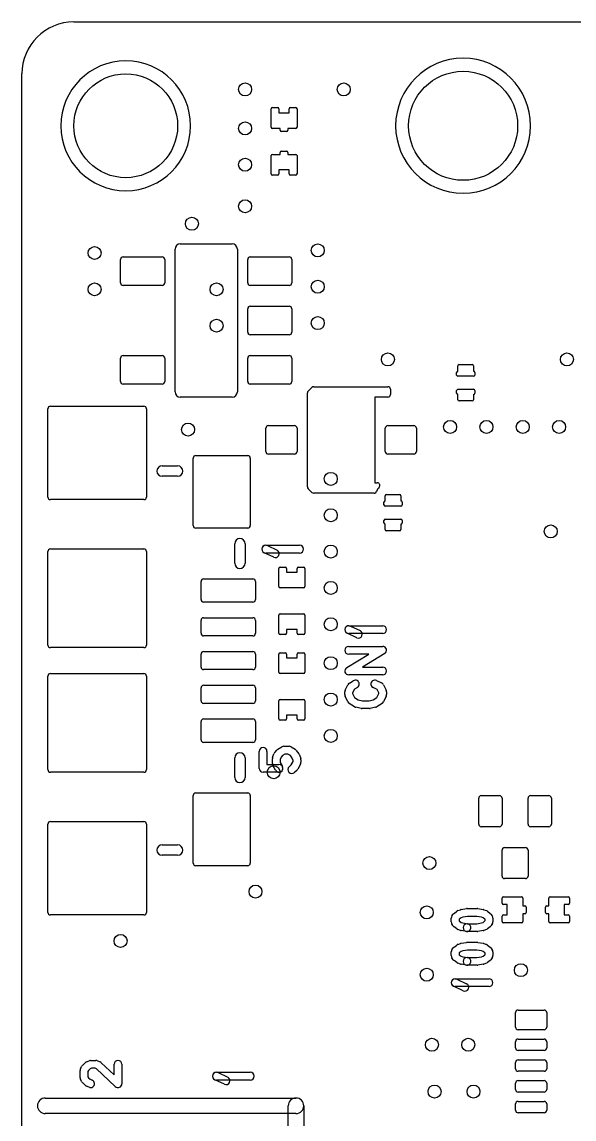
# Model space of a CAD drawing. Extents: x 0 to 45, y 0 to 50.
# Drawn here: x 0 to 10.64, y 28.87 to 50 of the extents above; entities that cross this region are included whole.
import ezdxf

# ---------------------------------------------------------------- set-up
doc = ezdxf.new("R2010")
doc.units = 0
for name, color, linetype in [('HOLE_1-6', 7, 'CONTINUOUS'), ('OUTLINE', 7, 'CONTINUOUS'), ('Resist-A', 7, 'CONTINUOUS'), ('Symbol-A', 7, 'CONTINUOUS')]:
    doc.layers.add(name, color=color, linetype=linetype)

msp = doc.modelspace()

# ---------------------------------------------------------------- linework, layer by layer
at = {"layer": 'HOLE_1-6'}
for centre, radius in [((8.5, 48), 1.05), ((2, 48), 1), ((4.3, 48.7), 0.125), ((6.2, 48.7), 0.125), ((4.3, 47.95), 0.125), ((4.3, 47.25), 0.125), ((4.3, 46.45), 0.125), ((3.275, 46.1125), 0.125), ((1.4, 45.55), 0.125), ((5.7, 45.6), 0.125), ((5.7, 44.9), 0.125), ((1.4, 44.85), 0.125), ((3.75, 44.85), 0.125), ((3.75, 44.15), 0.125), ((5.7, 44.2), 0.125), ((7.05, 43.5), 0.125), ((10.5, 43.5), 0.125), ((3.2, 42.15), 0.125), ((8.25, 42.2), 0.125), ((8.95, 42.2), 0.125), ((9.65, 42.2), 0.125), ((10.35, 42.2), 0.125), ((5.95, 41.2), 0.125), ((5.95, 40.5), 0.125), ((10.1875, 40.1875), 0.125), ((5.95, 39.8), 0.125), ((5.95, 39.1), 0.125), ((5.95, 38.4), 0.125), ((5.95, 37.65), 0.125), ((5.95, 36.95), 0.125), ((5.95, 36.25), 0.125), ((4.85, 35.55), 0.125), ((7.85, 33.8), 0.125), ((4.5, 33.25), 0.125), ((7.8, 32.85), 0.125), ((1.9, 32.3), 0.125), ((7.8, 31.65), 0.125), ((9.6125, 31.7375), 0.125), ((7.9, 30.3), 0.125), ((8.6, 30.3), 0.125), ((7.95, 29.4), 0.125), ((8.7, 29.4), 0.125)]:
    msp.add_circle(centre, radius, dxfattribs=at)
at = {"layer": 'OUTLINE'}
for p, q in [((1, 50), (44, 50)), ((0, 1), (0, 49))]:
    msp.add_line(p, q, dxfattribs=at)
msp.add_arc((1, 49), 1, 90, 180, dxfattribs=at)
at = {"layer": 'Resist-A'}
for p, q in [((4.8, 47.975), (4.8, 48.325)), ((4.825, 48.35), (4.925, 48.35)), ((4.95, 48.325), (4.95, 48.25)), ((4.95, 48.25), (5.15, 48.25)), ((5.15, 48.25), (5.15, 48.325)), ((5.175, 48.35), (5.275, 48.35)), ((5.3, 48.325), (5.3, 47.975)), ((4.975, 47.95), (4.825, 47.95)), ((4.975, 47.9125), (4.975, 47.95)), ((5.1, 47.8875), (5, 47.8875)), ((5.275, 47.95), (5.125, 47.95)), ((5.125, 47.95), (5.125, 47.9125)), ((4.8, 47.075), (4.8, 47.425)), ((4.825, 47.45), (4.975, 47.45)), ((4.975, 47.45), (4.975, 47.4875)), ((5, 47.5125), (5.1, 47.5125)), ((5.125, 47.4875), (5.125, 47.45)), ((5.125, 47.45), (5.275, 47.45)), ((5.3, 47.425), (5.3, 47.075)), ((5.15, 47.15), (4.95, 47.15)), ((4.95, 47.15), (4.95, 47.075)), ((5.15, 47.075), (5.15, 47.15)), ((4.925, 47.05), (4.825, 47.05)), ((5.275, 47.05), (5.175, 47.05)), ((1.95, 45.475), (2.7, 45.475)), ((4.4, 45.475), (5.15, 45.475)), ((1.9, 44.975), (1.9, 45.425)), ((2.75, 45.425), (2.75, 44.975)), ((4.35, 44.975), (4.35, 45.425)), ((5.2, 45.425), (5.2, 44.975)), ((2.7, 44.925), (1.95, 44.925)), ((5.15, 44.925), (4.4, 44.925)), ((4.35, 44.025), (4.35, 44.475)), ((4.4, 44.525), (5.15, 44.525)), ((5.2, 44.475), (5.2, 44.025)), ((5.15, 43.975), (4.4, 43.975)), ((1.95, 43.575), (2.7, 43.575)), ((4.4, 43.575), (5.15, 43.575)), ((1.9, 43.075), (1.9, 43.525)), ((2.75, 43.525), (2.75, 43.075)), ((4.35, 43.075), (4.35, 43.525)), ((5.2, 43.525), (5.2, 43.075)), ((8.4, 43.275), (8.4, 43.375)), ((8.425, 43.4), (8.675, 43.4)), ((8.7, 43.375), (8.7, 43.275)), ((8.375, 43.2), (8.375, 43.25)), ((8.7, 43.175), (8.4, 43.175)), ((8.725, 43.25), (8.725, 43.2)), ((2.7, 43.025), (1.95, 43.025)), ((5.15, 43.025), (4.4, 43.025)), ((8.375, 42.85), (8.375, 42.9)), ((8.4, 42.925), (8.7, 42.925)), ((8.725, 42.9), (8.725, 42.85)), ((8.4, 42.725), (8.4, 42.825)), ((8.675, 42.7), (8.425, 42.7)), ((8.7, 42.825), (8.7, 42.725)), ((0.5, 40.85), (0.5, 42.55)), ((0.55, 42.6), (2.35, 42.6)), ((2.4, 42.55), (2.4, 40.85)), ((4.7, 41.725), (4.7, 42.175)), ((4.75, 42.225), (5.25, 42.225)), ((5.3, 42.175), (5.3, 41.725)), ((7, 41.725), (7, 42.175)), ((7.05, 42.225), (7.55, 42.225)), ((7.6, 42.175), (7.6, 41.725)), ((3.35, 41.65), (4.35, 41.65)), ((5.25, 41.675), (4.75, 41.675)), ((7.55, 41.675), (7.05, 41.675)), ((3.3, 40.3), (3.3, 41.6)), ((4.4, 41.6), (4.4, 40.3)), ((2.35, 40.8), (0.55, 40.8)), ((7, 40.775), (7, 40.875)), ((7.025, 40.9), (7.275, 40.9)), ((7.3, 40.875), (7.3, 40.775)), ((6.975, 40.7), (6.975, 40.75)), ((7.3, 40.675), (7, 40.675)), ((7.325, 40.75), (7.325, 40.7)), ((6.975, 40.35), (6.975, 40.4)), ((7, 40.425), (7.3, 40.425)), ((7.325, 40.4), (7.325, 40.35)), ((4.35, 40.25), (3.35, 40.25)), ((7, 40.225), (7, 40.325)), ((7.275, 40.2), (7.025, 40.2)), ((7.3, 40.325), (7.3, 40.225)), ((0.5, 38), (0.5, 39.8)), ((0.55, 39.85), (2.35, 39.85)), ((2.4, 39.8), (2.4, 38)), ((4.95, 39.125), (4.95, 39.475)), ((4.975, 39.5), (5.075, 39.5)), ((5.1, 39.475), (5.1, 39.4)), ((5.1, 39.4), (5.3, 39.4)), ((5.3, 39.4), (5.3, 39.475)), ((5.325, 39.5), (5.425, 39.5)), ((5.45, 39.475), (5.45, 39.125)), ((3.45, 38.875), (3.45, 39.225)), ((3.5, 39.275), (4.45, 39.275)), ((4.5, 39.225), (4.5, 38.875)), ((5.425, 39.1), (4.975, 39.1)), ((4.45, 38.825), (3.5, 38.825)), ((3.45, 38.225), (3.45, 38.475)), ((3.5, 38.525), (4.45, 38.525)), ((4.5, 38.475), (4.5, 38.225)), ((4.95, 38.225), (4.95, 38.575)), ((4.975, 38.6), (5.425, 38.6)), ((5.45, 38.575), (5.45, 38.225)), ((5.3, 38.3), (5.1, 38.3)), ((5.1, 38.3), (5.1, 38.225)), ((5.3, 38.225), (5.3, 38.3)), ((4.45, 38.175), (3.5, 38.175)), ((5.075, 38.2), (4.975, 38.2)), ((5.425, 38.2), (5.325, 38.2)), ((2.35, 37.95), (0.55, 37.95)), ((3.45, 37.575), (3.45, 37.825)), ((3.5, 37.875), (4.45, 37.875)), ((4.5, 37.825), (4.5, 37.575)), ((4.95, 37.475), (4.95, 37.825)), ((4.975, 37.85), (5.075, 37.85)), ((5.1, 37.825), (5.1, 37.75)), ((5.3, 37.75), (5.3, 37.825)), ((5.325, 37.85), (5.425, 37.85)), ((5.45, 37.825), (5.45, 37.475)), ((5.1, 37.75), (5.3, 37.75)), ((0.55, 37.45), (2.35, 37.45)), ((4.45, 37.525), (3.5, 37.525)), ((5.425, 37.45), (4.975, 37.45)), ((0.5, 35.6), (0.5, 37.4)), ((2.4, 37.4), (2.4, 35.6)), ((3.5, 37.225), (4.45, 37.225)), ((3.45, 36.925), (3.45, 37.175)), ((4.5, 37.175), (4.5, 36.925)), ((4.45, 36.875), (3.5, 36.875)), ((4.95, 36.575), (4.95, 36.925)), ((4.975, 36.95), (5.425, 36.95)), ((5.45, 36.925), (5.45, 36.575)), ((3.5, 36.575), (4.45, 36.575)), ((5.3, 36.65), (5.1, 36.65)), ((5.1, 36.65), (5.1, 36.575)), ((5.3, 36.575), (5.3, 36.65)), ((3.45, 36.175), (3.45, 36.525)), ((4.5, 36.525), (4.5, 36.175)), ((5.075, 36.55), (4.975, 36.55)), ((5.425, 36.55), (5.325, 36.55)), ((4.45, 36.125), (3.5, 36.125)), ((2.35, 35.55), (0.55, 35.55)), ((3.3, 33.8), (3.3, 35.1)), ((3.35, 35.15), (4.35, 35.15)), ((4.4, 35.1), (4.4, 33.8)), ((8.85, 35.1), (9.2, 35.1)), ((9.8, 35.1), (10.15, 35.1)), ((8.8, 34.55), (8.8, 35.05)), ((9.25, 35.05), (9.25, 34.55)), ((9.75, 34.55), (9.75, 35.05)), ((10.2, 35.05), (10.2, 34.55)), ((0.5, 32.85), (0.5, 34.55)), ((0.55, 34.6), (2.35, 34.6)), ((2.4, 34.55), (2.4, 32.85)), ((9.2, 34.5), (8.85, 34.5)), ((10.15, 34.5), (9.8, 34.5)), ((9.25, 33.55), (9.25, 34.05)), ((9.3, 34.1), (9.7, 34.1)), ((9.75, 34.05), (9.75, 33.55)), ((4.35, 33.75), (3.35, 33.75)), ((9.7, 33.5), (9.3, 33.5)), ((9.25, 33.025), (9.25, 33.125)), ((9.275, 33.15), (9.625, 33.15)), ((9.35, 33), (9.275, 33)), ((9.35, 32.8), (9.35, 33)), ((9.65, 33.125), (9.65, 32.975)), ((9.65, 32.975), (9.6875, 32.975)), ((10.1125, 32.975), (10.15, 32.975)), ((10.15, 32.975), (10.15, 33.125)), ((10.175, 33.15), (10.525, 33.15)), ((10.525, 33), (10.45, 33)), ((10.45, 33), (10.45, 32.8)), ((10.55, 33.125), (10.55, 33.025)), ((2.35, 32.8), (0.55, 32.8)), ((9.25, 32.675), (9.25, 32.775)), ((9.275, 32.8), (9.35, 32.8)), ((9.6875, 32.825), (9.65, 32.825)), ((9.65, 32.825), (9.65, 32.675)), ((9.7125, 32.95), (9.7125, 32.85)), ((10.0875, 32.85), (10.0875, 32.95)), ((10.15, 32.825), (10.1125, 32.825)), ((10.15, 32.675), (10.15, 32.825)), ((10.45, 32.8), (10.525, 32.8)), ((10.55, 32.775), (10.55, 32.675)), ((9.625, 32.65), (9.275, 32.65)), ((10.525, 32.65), (10.175, 32.65)), ((9.51, 30.64), (9.51, 30.92)), ((9.56, 30.97), (10.06, 30.97)), ((10.11, 30.92), (10.11, 30.64)), ((10.06, 30.59), (9.56, 30.59)), ((9.51, 30.24), (9.51, 30.36)), ((9.56, 30.41), (10.06, 30.41)), ((10.11, 30.36), (10.11, 30.24)), ((10.06, 30.19), (9.56, 30.19)), ((9.56, 30.01), (10.06, 30.01)), ((9.51, 29.84), (9.51, 29.96)), ((10.11, 29.96), (10.11, 29.84)), ((10.06, 29.79), (9.56, 29.79)), ((9.56, 29.61), (10.06, 29.61)), ((9.51, 29.44), (9.51, 29.56)), ((10.06, 29.39), (9.56, 29.39)), ((10.11, 29.56), (10.11, 29.44)), ((9.51, 29.04), (9.51, 29.16)), ((9.56, 29.21), (10.06, 29.21)), ((10.11, 29.16), (10.11, 29.04)), ((10.06, 28.99), (9.56, 28.99))]:
    msp.add_line(p, q, dxfattribs=at)
for centre, radius, start, end in [((2, 48), 1.25, 90, -90), ((2, 48), 1.25, -90, 90), ((8.5, 48), 1.3, 90, -90), ((8.5, 48), 1.3, -90, 90), ((4.825, 48.325), 0.025, 90, 180), ((4.925, 48.325), 0.025, 0, 90), ((5.175, 48.325), 0.025, 90, 180), ((5.275, 48.325), 0.025, 0, 90), ((4.825, 47.975), 0.025, 180, -90), ((5.275, 47.975), 0.025, -90, 0), ((5, 47.9125), 0.025, 180, -90), ((5.1, 47.9125), 0.025, -90, 0), ((4.825, 47.425), 0.025, 90, 180), ((5, 47.4875), 0.025, 90, 180), ((5.1, 47.4875), 0.025, 0, 90), ((5.275, 47.425), 0.025, 0, 90), ((4.825, 47.075), 0.025, 180, -90), ((4.925, 47.075), 0.025, -90, 0), ((5.175, 47.075), 0.025, 180, -90), ((5.275, 47.075), 0.025, -90, 0), ((1.95, 45.425), 0.05, 90, 180), ((2.7, 45.425), 0.05, 0, 90), ((4.4, 45.425), 0.05, 90, 180), ((5.15, 45.425), 0.05, 0, 90), ((1.95, 44.975), 0.05, 180, -90), ((2.7, 44.975), 0.05, -90, 0), ((4.4, 44.975), 0.05, 180, -90), ((5.15, 44.975), 0.05, -90, 0), ((4.4, 44.475), 0.05, 90, 180), ((5.15, 44.475), 0.05, 0, 90), ((4.4, 44.025), 0.05, 180, -90), ((5.15, 44.025), 0.05, -90, 0), ((1.95, 43.525), 0.05, 90, 180), ((2.7, 43.525), 0.05, 0, 90), ((4.4, 43.525), 0.05, 90, 180), ((5.15, 43.525), 0.05, 0, 90), ((8.425, 43.375), 0.025, 90, 180), ((8.675, 43.375), 0.025, 0, 90), ((8.4, 43.25), 0.025, 90, 180), ((8.4, 43.2), 0.025, 180, -90), ((8.7, 43.25), 0.025, 0, 90), ((8.7, 43.2), 0.025, -90, 0), ((1.95, 43.075), 0.05, 180, -90), ((2.7, 43.075), 0.05, -90, 0), ((4.4, 43.075), 0.05, 180, -90), ((5.15, 43.075), 0.05, -90, 0), ((8.4, 42.9), 0.025, 90, 180), ((8.7, 42.9), 0.025, 0, 90), ((8.4, 42.85), 0.025, 180, -90), ((8.425, 42.725), 0.025, 180, -90), ((8.675, 42.725), 0.025, -90, 0), ((8.7, 42.85), 0.025, -90, 0), ((0.55, 42.55), 0.05, 90, 180), ((2.35, 42.55), 0.05, 0, 90), ((4.75, 42.175), 0.05, 90, 180), ((5.25, 42.175), 0.05, 0, 90), ((7.05, 42.175), 0.05, 90, 180), ((7.55, 42.175), 0.05, 0, 90), ((3.35, 41.6), 0.05, 90, 180), ((4.35, 41.6), 0.05, 0, 90), ((4.75, 41.725), 0.05, 180, -90), ((5.25, 41.725), 0.05, -90, 0), ((7.05, 41.725), 0.05, 180, -90), ((7.55, 41.725), 0.05, -90, 0), ((0.55, 40.85), 0.05, 180, -90), ((2.35, 40.85), 0.05, -90, 0), ((7.025, 40.875), 0.025, 90, 180), ((7.275, 40.875), 0.025, 0, 90), ((7, 40.75), 0.025, 90, 180), ((7, 40.7), 0.025, 180, -90), ((7.3, 40.75), 0.025, 0, 90), ((7.3, 40.7), 0.025, -90, 0), ((7, 40.4), 0.025, 90, 180), ((7.3, 40.4), 0.025, 0, 90), ((3.35, 40.3), 0.05, 180, -90), ((4.35, 40.3), 0.05, -90, 0), ((7, 40.35), 0.025, 180, -90), ((7.025, 40.225), 0.025, 180, -90), ((7.275, 40.225), 0.025, -90, 0), ((7.3, 40.35), 0.025, -90, 0), ((0.55, 39.8), 0.05, 90, 180), ((2.35, 39.8), 0.05, 0, 90), ((4.975, 39.475), 0.025, 90, 180), ((5.075, 39.475), 0.025, 0, 90), ((5.325, 39.475), 0.025, 90, 180), ((5.425, 39.475), 0.025, 0, 90), ((3.5, 39.225), 0.05, 90, 180), ((4.45, 39.225), 0.05, 0, 90), ((4.975, 39.125), 0.025, 180, -90), ((5.425, 39.125), 0.025, -90, 0), ((3.5, 38.875), 0.05, 180, -90), ((4.45, 38.875), 0.05, -90, 0), ((3.5, 38.475), 0.05, 90, 180), ((4.45, 38.475), 0.05, 0, 90), ((4.975, 38.575), 0.025, 90, 180), ((5.425, 38.575), 0.025, 0, 90), ((3.5, 38.225), 0.05, 180, -90), ((4.45, 38.225), 0.05, -90, 0), ((4.975, 38.225), 0.025, 180, -90), ((5.075, 38.225), 0.025, -90, 0), ((5.325, 38.225), 0.025, 180, -90), ((5.425, 38.225), 0.025, -90, 0), ((0.55, 38), 0.05, 180, -90), ((2.35, 38), 0.05, -90, 0), ((3.5, 37.825), 0.05, 90, 180), ((4.45, 37.825), 0.05, 0, 90), ((4.975, 37.825), 0.025, 90, 180), ((5.075, 37.825), 0.025, 0, 90), ((5.325, 37.825), 0.025, 90, 180), ((5.425, 37.825), 0.025, 0, 90), ((0.55, 37.4), 0.05, 90, 180), ((2.35, 37.4), 0.05, 0, 90), ((3.5, 37.575), 0.05, 180, -90), ((4.45, 37.575), 0.05, -90, 0), ((4.975, 37.475), 0.025, 180, -90), ((5.425, 37.475), 0.025, -90, 0), ((3.5, 37.175), 0.05, 90, 180), ((4.45, 37.175), 0.05, 0, 90), ((3.5, 36.925), 0.05, 180, -90), ((4.45, 36.925), 0.05, -90, 0), ((4.975, 36.925), 0.025, 90, 180), ((5.425, 36.925), 0.025, 0, 90), ((3.5, 36.525), 0.05, 90, 180), ((4.45, 36.525), 0.05, 0, 90), ((4.975, 36.575), 0.025, 180, -90), ((5.075, 36.575), 0.025, -90, 0), ((5.325, 36.575), 0.025, 180, -90), ((5.425, 36.575), 0.025, -90, 0), ((3.5, 36.175), 0.05, 180, -90), ((4.45, 36.175), 0.05, -90, 0), ((0.55, 35.6), 0.05, 180, -90), ((2.35, 35.6), 0.05, -90, 0), ((3.35, 35.1), 0.05, 90, 180), ((4.35, 35.1), 0.05, 0, 90), ((8.85, 35.05), 0.05, 90, 180), ((9.2, 35.05), 0.05, 0, 90), ((9.8, 35.05), 0.05, 90, 180), ((10.15, 35.05), 0.05, 0, 90), ((0.55, 34.55), 0.05, 90, 180), ((2.35, 34.55), 0.05, 0, 90), ((8.85, 34.55), 0.05, 180, -90), ((9.2, 34.55), 0.05, -90, 0), ((9.8, 34.55), 0.05, 180, -90), ((10.15, 34.55), 0.05, -90, 0), ((9.3, 34.05), 0.05, 90, 180), ((9.7, 34.05), 0.05, 0, 90), ((3.35, 33.8), 0.05, 180, -90), ((4.35, 33.8), 0.05, -90, 0), ((9.3, 33.55), 0.05, 180, -90), ((9.7, 33.55), 0.05, -90, 0), ((9.275, 33.125), 0.025, 90, 180), ((9.275, 33.025), 0.025, 180, -90), ((9.625, 33.125), 0.025, 0, 90), ((9.6875, 32.95), 0.025, 0, 90), ((10.1125, 32.95), 0.025, 90, 180), ((10.175, 33.125), 0.025, 90, 180), ((10.525, 33.125), 0.025, 0, 90), ((10.525, 33.025), 0.025, -90, 0), ((0.55, 32.85), 0.05, 180, -90), ((2.35, 32.85), 0.05, -90, 0), ((9.275, 32.775), 0.025, 90, 180), ((9.6875, 32.85), 0.025, -90, 0), ((10.1125, 32.85), 0.025, 180, -90), ((10.525, 32.775), 0.025, 0, 90), ((9.275, 32.675), 0.025, 180, -90), ((9.625, 32.675), 0.025, -90, 0), ((10.175, 32.675), 0.025, 180, -90), ((10.525, 32.675), 0.025, -90, 0), ((9.56, 30.92), 0.05, 90, 180), ((10.06, 30.92), 0.05, 0, 90), ((9.56, 30.64), 0.05, 180, -90), ((10.06, 30.64), 0.05, -90, 0), ((9.56, 30.36), 0.05, 90, 180), ((9.56, 30.24), 0.05, 180, -90), ((10.06, 30.36), 0.05, 0, 90), ((10.06, 30.24), 0.05, -90, 0), ((9.56, 29.96), 0.05, 90, 180), ((10.06, 29.96), 0.05, 0, 90), ((9.56, 29.84), 0.05, 180, -90), ((10.06, 29.84), 0.05, -90, 0), ((9.56, 29.56), 0.05, 90, 180), ((10.06, 29.56), 0.05, 0, 90), ((9.56, 29.44), 0.05, 180, -90), ((10.06, 29.44), 0.05, -90, 0), ((9.56, 29.16), 0.05, 90, 180), ((10.06, 29.16), 0.05, 0, 90), ((9.56, 29.04), 0.05, 180, -90), ((10.06, 29.04), 0.05, -90, 0)]:
    msp.add_arc(centre, radius, start, end, dxfattribs=at)
at = {"layer": 'Symbol-A'}
for p, q in [((3.05, 45.725), (4.05, 45.725)), ((2.95, 42.875), (2.95, 45.625)), ((4.15, 45.625), (4.15, 42.875)), ((5.51464, 42.88964), (5.58536, 42.96036)), ((5.62072, 42.975), (7.05, 42.975)), ((7.1, 42.925), (7.1, 42.825)), ((4.05, 42.775), (3.05, 42.775)), ((5.5, 41.04572), (5.5, 42.85428)), ((7.05, 42.775), (6.8, 42.775)), ((6.8, 42.775), (6.8, 41.125)), ((2.7, 41.45), (3, 41.45)), ((3, 41.25), (2.7, 41.25)), ((5.58536, 40.93964), (5.51464, 41.01036)), ((6.8, 41.125), (6.84645, 41.125)), ((6.78649, 40.925), (5.62072, 40.925)), ((4.1, 39.575), (4.1, 39.95)), ((4.3, 39.95), (4.3, 39.575)), ((4.85116, 39.69054), (4.66437, 39.7782)), ((4.69623, 39.9211), (5.35, 39.9211)), ((5.35, 39.7711), (4.69623, 39.7711)), ((4.72809, 39.914), (4.91488, 39.82634)), ((6.29623, 38.3711), (6.95, 38.3711)), ((6.32809, 38.364), (6.51488, 38.27634)), ((6.45116, 38.14054), (6.26437, 38.2282)), ((6.95, 38.2211), (6.29623, 38.2211)), ((6.29623, 37.9724), (6.95, 37.9724)), ((6.98896, 37.83331), (6.564, 37.575)), ((6.25727, 37.56409), (6.68223, 37.8224)), ((6.68223, 37.8224), (6.29623, 37.8224)), ((6.95, 37.425), (6.29623, 37.425)), ((6.564, 37.575), (6.95, 37.575)), ((6.22873, 37.12814), (6.27967, 37.23334)), ((6.30803, 37.26463), (6.38444, 37.31138)), ((6.82845, 37.31557), (6.93034, 37.26882)), ((6.96656, 37.23334), (7.0175, 37.12814)), ((6.22123, 37.0487), (6.22123, 37.09545)), ((6.279, 36.90639), (6.22806, 37.01743)), ((6.40508, 37.14816), (6.37123, 37.07825)), ((6.37123, 37.07825), (6.37123, 37.06508)), ((6.37123, 37.06508), (6.40604, 36.9892)), ((6.46272, 37.18342), (6.40508, 37.14816)), ((6.40604, 36.9892), (6.47828, 36.94362)), ((6.8433, 37.14372), (6.76589, 37.17923)), ((6.76795, 36.94362), (6.84019, 36.9892)), ((6.84019, 36.9892), (6.875, 37.06508)), ((6.875, 37.07825), (6.8433, 37.14372)), ((6.875, 37.06508), (6.875, 37.07825)), ((7.01817, 37.01743), (6.96723, 36.90639)), ((7.025, 37.09545), (7.025, 37.0487)), ((6.40904, 36.80995), (6.30715, 36.87423)), ((6.53416, 36.7769), (6.43228, 36.80028)), ((6.47828, 36.94362), (6.55944, 36.925)), ((6.69528, 36.775), (6.55094, 36.775)), ((6.55944, 36.925), (6.68679, 36.925)), ((6.68679, 36.925), (6.76795, 36.94362)), ((6.81394, 36.80028), (6.71205, 36.7769)), ((6.93908, 36.87423), (6.83719, 36.80995)), ((4.57123, 35.62338), (4.57123, 35.95065)), ((4.72123, 35.95065), (4.72123, 35.69838)), ((4.87089, 35.93094), (4.91334, 35.97769)), ((4.92972, 35.99124), (5.00613, 36.038)), ((5.04528, 36.04903), (5.14717, 36.04903)), ((5.18632, 36.038), (5.26273, 35.99124)), ((5.28426, 35.97135), (5.33521, 35.90122)), ((4.1, 35.45), (4.1, 35.825)), ((4.3, 35.825), (4.3, 35.45)), ((4.82594, 35.71688), (4.82594, 35.81039)), ((4.83045, 35.836), (4.85593, 35.90613)), ((4.99187, 35.84103), (4.97594, 35.79719)), ((4.97594, 35.79719), (4.97594, 35.73599)), ((4.97594, 35.73599), (5.01775, 35.65927)), ((5.01718, 35.8689), (4.99187, 35.84103)), ((5.06641, 35.89903), (5.01718, 35.8689)), ((5.12604, 35.89903), (5.06641, 35.89903)), ((5.17169, 35.8711), (5.12604, 35.89903)), ((5.20764, 35.82161), (5.17169, 35.8711)), ((5.18916, 35.69358), (5.225, 35.75936)), ((5.225, 35.77381), (5.20764, 35.82161)), ((5.225, 35.75936), (5.225, 35.77381)), ((5.34502, 35.88274), (5.37049, 35.81261)), ((5.375, 35.78701), (5.375, 35.74026)), ((4.95189, 35.54838), (4.64623, 35.54838)), ((4.72123, 35.69838), (4.95189, 35.69838)), ((4.88603, 35.58749), (4.83508, 35.68099)), ((5.1474, 35.65526), (5.18916, 35.69358)), ((5.29977, 35.59149), (5.24882, 35.54474)), ((5.36586, 35.70438), (5.31492, 35.61087)), ((2.7, 34.15), (3, 34.15)), ((3, 33.95), (2.7, 33.95)), ((8.28555, 32.78173), (8.31102, 32.8168)), ((8.32474, 32.83121), (8.37568, 32.87212)), ((8.39823, 32.88456), (8.44917, 32.90209)), ((8.49226, 32.75828), (8.45941, 32.74698)), ((8.46086, 32.90508), (8.56275, 32.92261)), ((8.58187, 32.7737), (8.49226, 32.75828)), ((8.57547, 32.9237), (8.77075, 32.9237)), ((8.76435, 32.7737), (8.58187, 32.7737)), ((8.85396, 32.75828), (8.76435, 32.7737)), ((8.78347, 32.92261), (8.88536, 32.90508)), ((8.88682, 32.74698), (8.85396, 32.75828)), ((8.89705, 32.90209), (8.94799, 32.88456)), ((8.97054, 32.87212), (9.02149, 32.83121)), ((9.03521, 32.8168), (9.06068, 32.78173)), ((8.27123, 32.66753), (8.27123, 32.73766)), ((8.31102, 32.58839), (8.28555, 32.62345)), ((8.37568, 32.53308), (8.32474, 32.57399)), ((8.42649, 32.72054), (8.42123, 32.7133)), ((8.42123, 32.7133), (8.42123, 32.6919)), ((8.42123, 32.6919), (8.42648, 32.68467)), ((8.42648, 32.68467), (8.45941, 32.65822)), ((8.45941, 32.74698), (8.42649, 32.72054)), ((8.45941, 32.65822), (8.49227, 32.64692)), ((8.49227, 32.64692), (8.58819, 32.6304)), ((8.57547, 32.63149), (8.76434, 32.63149)), ((8.76434, 32.63149), (8.85395, 32.64692)), ((8.85395, 32.64692), (8.88682, 32.65822)), ((8.91974, 32.72053), (8.88682, 32.74698)), ((8.88682, 32.65822), (8.91975, 32.68467)), ((8.925, 32.7133), (8.91974, 32.72053)), ((8.91975, 32.68467), (8.925, 32.6919)), ((8.925, 32.6919), (8.925, 32.7133)), ((9.02149, 32.57399), (8.97054, 32.53308)), ((9.06068, 32.62345), (9.03521, 32.58839)), ((9.075, 32.73766), (9.075, 32.66753)), ((8.44917, 32.50311), (8.39823, 32.52064)), ((8.56275, 32.48258), (8.46086, 32.50012)), ((8.77075, 32.48149), (8.57547, 32.48149)), ((8.88536, 32.50012), (8.78347, 32.48258)), ((8.94799, 32.52064), (8.89705, 32.50311)), ((8.28555, 32.13173), (8.31102, 32.1668)), ((8.32474, 32.18121), (8.37568, 32.22212)), ((8.39823, 32.23456), (8.44917, 32.25209)), ((8.46086, 32.25508), (8.56275, 32.27261)), ((8.58187, 32.1237), (8.49226, 32.10828)), ((8.57547, 32.2737), (8.77075, 32.2737)), ((8.76435, 32.1237), (8.58187, 32.1237)), ((8.85396, 32.10828), (8.76435, 32.1237)), ((8.78347, 32.27261), (8.88536, 32.25508)), ((8.89705, 32.25209), (8.94799, 32.23456)), ((8.97054, 32.22212), (9.02149, 32.18121)), ((9.03521, 32.1668), (9.06068, 32.13173)), ((8.27123, 32.01753), (8.27123, 32.08766)), ((8.31102, 31.93839), (8.28555, 31.97345)), ((8.37568, 31.88308), (8.32474, 31.92399)), ((8.42649, 32.07054), (8.42123, 32.0633)), ((8.42123, 32.0633), (8.42123, 32.0419)), ((8.42123, 32.0419), (8.42648, 32.03467)), ((8.42648, 32.03467), (8.45941, 32.00822)), ((8.45941, 32.09698), (8.42649, 32.07054)), ((8.49226, 32.10828), (8.45941, 32.09698)), ((8.45941, 32.00822), (8.49227, 31.99692)), ((8.49227, 31.99692), (8.58819, 31.9804)), ((8.57547, 31.98149), (8.76434, 31.98149)), ((8.76434, 31.98149), (8.85395, 31.99692)), ((8.85395, 31.99692), (8.88682, 32.00822)), ((8.88682, 32.09698), (8.85396, 32.10828)), ((8.91974, 32.07053), (8.88682, 32.09698)), ((8.88682, 32.00822), (8.91975, 32.03467)), ((8.925, 32.0633), (8.91974, 32.07053)), ((8.91975, 32.03467), (8.925, 32.0419)), ((8.925, 32.0419), (8.925, 32.0633)), ((9.02149, 31.92399), (8.97054, 31.88308)), ((9.06068, 31.97345), (9.03521, 31.93839)), ((9.075, 32.08766), (9.075, 32.01753)), ((8.44917, 31.85311), (8.39823, 31.87064)), ((8.56275, 31.83258), (8.46086, 31.85012)), ((8.77075, 31.83149), (8.57547, 31.83149)), ((8.88536, 31.85012), (8.78347, 31.83258)), ((8.94799, 31.87064), (8.89705, 31.85311)), ((8.34623, 31.5711), (9, 31.5711)), ((8.37809, 31.564), (8.56488, 31.47634)), ((8.50116, 31.34054), (8.31437, 31.4282)), ((9, 31.4211), (8.34623, 31.4211)), ((1.12123, 29.66688), (1.12123, 29.80714)), ((1.13037, 29.84302), (1.15584, 29.88978)), ((1.17099, 29.90916), (1.22193, 29.95591)), ((1.24135, 29.96881), (1.29229, 29.99219)), ((1.2816, 29.80707), (1.27123, 29.78804)), ((1.31465, 29.83741), (1.2816, 29.80707)), ((1.33997, 29.84903), (1.31465, 29.83741)), ((1.32358, 29.99903), (1.42547, 29.99903)), ((1.40908, 29.84903), (1.33997, 29.84903)), ((1.43402, 29.83759), (1.40908, 29.84903)), ((1.79867, 29.49532), (1.43402, 29.83759)), ((1.45675, 29.9922), (1.5077, 29.96882)), ((1.52775, 29.95533), (1.775, 29.72326)), ((1.775, 29.72326), (1.775, 29.92403)), ((1.925, 29.92403), (1.925, 29.55)), ((1.15584, 29.58425), (1.13037, 29.631)), ((1.27123, 29.78804), (1.27123, 29.68598)), ((1.27123, 29.68598), (1.2816, 29.66696)), ((1.2816, 29.66696), (1.31465, 29.63662)), ((1.31465, 29.63662), (1.35487, 29.61816)), ((3.90116, 29.54054), (3.71437, 29.6282)), ((3.74623, 29.7711), (4.4, 29.7711)), ((4.4, 29.6211), (3.74623, 29.6211)), ((3.77809, 29.764), (3.96488, 29.67634)), ((1.22193, 29.51812), (1.17099, 29.56487)), ((1.29229, 29.48184), (1.24135, 29.50522)), ((0.45, 29.275), (5.28, 29.275)), ((5.28, 28.975), (0.45, 28.975)), ((5.13, 9.055), (5.13, 29.125)), ((5.43, 29.125), (5.43, 9.055))]:
    msp.add_line(p, q, dxfattribs=at)
for centre, radius, start, end in [((3.05, 45.625), 0.1, 90, 180), ((4.05, 45.625), 0.1, 0, 90), ((5.62072, 42.925), 0.05001, 90, 135), ((7.05, 42.925), 0.05, 0, 90), ((3.05, 42.875), 0.1, 180, -90), ((4.05, 42.875), 0.1, -90, 0), ((5.55001, 42.85428), 0.05001, 135.008101, 180), ((7.05, 42.825), 0.05, -90, 0), ((2.7, 41.35), 0.1, 90, -90), ((3, 41.35), 0.1, -90, 90), ((5.55, 41.04572), 0.05001, 180, -135), ((7.02501, 40.89997), 0.20004, 135.573161, 162.539696), ((6.84645, 41.075), 0.05, -44.432734, 90), ((5.62072, 40.97501), 0.05001, -134.991899, -90), ((6.78649, 40.975), 0.05001, -90, -17.467488), ((4.2, 39.95), 0.1, 0, 180), ((4.69623, 39.8461), 0.075, 64.863117, -115.140528), ((4.69623, 39.8461), 0.075, 90, -90), ((4.88302, 39.75844), 0.075, -115.136883, 64.859472), ((5.35, 39.8461), 0.075, -90, 90), ((4.2, 39.575), 0.1, 180, 0), ((6.29623, 38.2961), 0.075, 64.863117, -115.140528), ((6.29623, 38.2961), 0.075, 90, -90), ((6.48302, 38.20844), 0.075, -115.136883, 64.859472), ((6.95, 38.2961), 0.075, -90, 90), ((6.29623, 37.8974), 0.075, 90, -90), ((6.95, 37.8974), 0.075, -58.704785, 90), ((6.29623, 37.5), 0.075, 121.295215, -90), ((6.95, 37.5), 0.075, -90, 90), ((6.34717, 37.20065), 0.075, 121.456363, 154.159265), ((6.42358, 37.2474), 0.075, -58.543637, 121.459584), ((6.79717, 37.2474), 0.075, 65.351841, -114.646989), ((6.89906, 37.20065), 0.075, 25.840735, 65.351841), ((6.29623, 37.09545), 0.075, 154.159265, 180), ((6.29623, 37.0487), 0.075, 180, -155.358784), ((6.95, 37.09545), 0.075, 0, 25.840735), ((6.95, 37.0487), 0.075, -24.641216, 0), ((6.34717, 36.93766), 0.075, -155.358784, -122.249128), ((6.44906, 36.87338), 0.075, -122.249128, -102.928196), ((6.55094, 36.85), 0.075, -102.928196, -90), ((6.69528, 36.85), 0.075, -90, -77.07925), ((6.79717, 36.87338), 0.075, -77.07925, -57.750872), ((6.89906, 36.93766), 0.075, -57.750872, -24.641216), ((4.2, 35.825), 0.1, 0, 180), ((4.64623, 35.95065), 0.075, 0, 180), ((4.92642, 35.88052), 0.075, 137.761253, 160.032639), ((4.96887, 35.92727), 0.075, 121.466867, 137.75988), ((5.04528, 35.97403), 0.075, 90, 121.465039), ((5.14717, 35.97403), 0.075, 58.533133, 90), ((5.22358, 35.92727), 0.075, 35.995921, 58.534961), ((4.90094, 35.81039), 0.075, 160.033211, 180), ((4.90094, 35.71688), 0.075, 180, -151.413159), ((5.27453, 35.85714), 0.075, 19.959608, 35.998702), ((5.3, 35.74026), 0.075, -28.581194, 0), ((5.3, 35.78701), 0.075, 0, 19.960144), ((4.64623, 35.62338), 0.075, 180, -90), ((4.95189, 35.62338), 0.075, -151.412098, 28.586841), ((4.95189, 35.62338), 0.075, -90, 90), ((5.19811, 35.6), 0.075, 132.54142, -47.461558), ((5.24906, 35.64675), 0.075, -47.45858, -28.579541), ((4.2, 35.45), 0.1, 180, 0), ((2.7, 34.05), 0.1, 90, -90), ((3, 34.05), 0.1, -90, 90), ((8.34623, 32.73766), 0.075, 144.010261, 180), ((8.3717, 32.77273), 0.075, 128.764798, 144.010261), ((8.42264, 32.81364), 0.075, 108.992983, 128.764798), ((8.47358, 32.83117), 0.075, 99.765013, 108.992983), ((8.57547, 32.8487), 0.075, 90, 99.765013), ((8.77075, 32.8487), 0.075, 80.234987, 90), ((8.87264, 32.83117), 0.075, 71.007017, 80.234987), ((8.92358, 32.81364), 0.075, 51.235202, 71.007017), ((8.97453, 32.77273), 0.075, 35.989739, 51.235202), ((9, 32.73766), 0.075, 0, 35.989739), ((8.34623, 32.66753), 0.075, 180, -144.004079), ((8.3717, 32.63247), 0.075, -144.004079, -128.764798), ((8.57547, 32.55649), 0.075, 90, -90), ((8.57547, 32.55649), 0.075, -99.765013, 80.23247), ((8.97453, 32.63247), 0.075, -51.235202, -35.995921), ((9, 32.66753), 0.075, -35.995921, 0), ((8.42264, 32.59156), 0.075, -128.764798, -108.992983), ((8.47358, 32.57403), 0.075, -108.992983, -99.765013), ((8.77075, 32.55649), 0.075, -90, -80.234987), ((8.87264, 32.57403), 0.075, -80.234987, -71.007017), ((8.92358, 32.59156), 0.075, -71.007017, -51.235202), ((8.34623, 32.08766), 0.075, 144.010261, 180), ((8.3717, 32.12273), 0.075, 128.764798, 144.010261), ((8.42264, 32.16364), 0.075, 108.992983, 128.764798), ((8.47358, 32.18117), 0.075, 99.765013, 108.992983), ((8.57547, 32.1987), 0.075, 90, 99.765013), ((8.77075, 32.1987), 0.075, 80.234987, 90), ((8.87264, 32.18117), 0.075, 71.007017, 80.234987), ((8.92358, 32.16364), 0.075, 51.235202, 71.007017), ((8.97453, 32.12273), 0.075, 35.989739, 51.235202), ((9, 32.08766), 0.075, 0, 35.989739), ((8.34623, 32.01753), 0.075, 180, -144.004079), ((8.3717, 31.98247), 0.075, -144.004079, -128.764798), ((8.57547, 31.90649), 0.075, 90, -90), ((8.57547, 31.90649), 0.075, -99.765013, 80.23247), ((8.97453, 31.98247), 0.075, -51.235202, -35.995921), ((9, 32.01753), 0.075, -35.995921, 0), ((8.42264, 31.94156), 0.075, -128.764798, -108.992983), ((8.47358, 31.92403), 0.075, -108.992983, -99.765013), ((8.77075, 31.90649), 0.075, -90, -80.234987), ((8.87264, 31.92403), 0.075, -80.234987, -71.007017), ((8.92358, 31.94156), 0.075, -71.007017, -51.235202), ((8.34623, 31.4961), 0.075, 64.863117, -115.140528), ((8.34623, 31.4961), 0.075, 90, -90), ((9, 31.4961), 0.075, -90, 90), ((8.53302, 31.40844), 0.075, -115.136883, 64.859472), ((1.19623, 29.80714), 0.075, 151.418806, 180), ((1.2217, 29.8539), 0.075, 132.54142, 151.423033), ((1.27264, 29.90065), 0.075, 114.658289, 132.544045), ((1.32358, 29.92403), 0.075, 90, 114.653767), ((1.42547, 29.92403), 0.075, 65.351841, 90), ((1.47642, 29.90065), 0.075, 46.80999, 65.350497), ((1.85, 29.92403), 0.075, 0, 180), ((1.19623, 29.66688), 0.075, 180, -151.417885), ((1.2217, 29.62013), 0.075, -151.418806, -132.544045), ((1.32358, 29.55), 0.075, -114.658289, 65.346233), ((3.74623, 29.6961), 0.075, 64.863117, -115.140528), ((3.74623, 29.6961), 0.075, 90, -90), ((3.93302, 29.60844), 0.075, -115.136883, 64.859472), ((4.4, 29.6961), 0.075, -90, 90), ((1.27264, 29.57338), 0.075, -132.54142, -114.653767), ((1.85, 29.55), 0.075, -133.19001, 0), ((0.45, 29.125), 0.15, 90, -90), ((5.28, 29.125), 0.15, 0, 180), ((5.28, 29.125), 0.15, -90, 90)]:
    msp.add_arc(centre, radius, start, end, dxfattribs=at)

doc.saveas('drawing.dxf')
